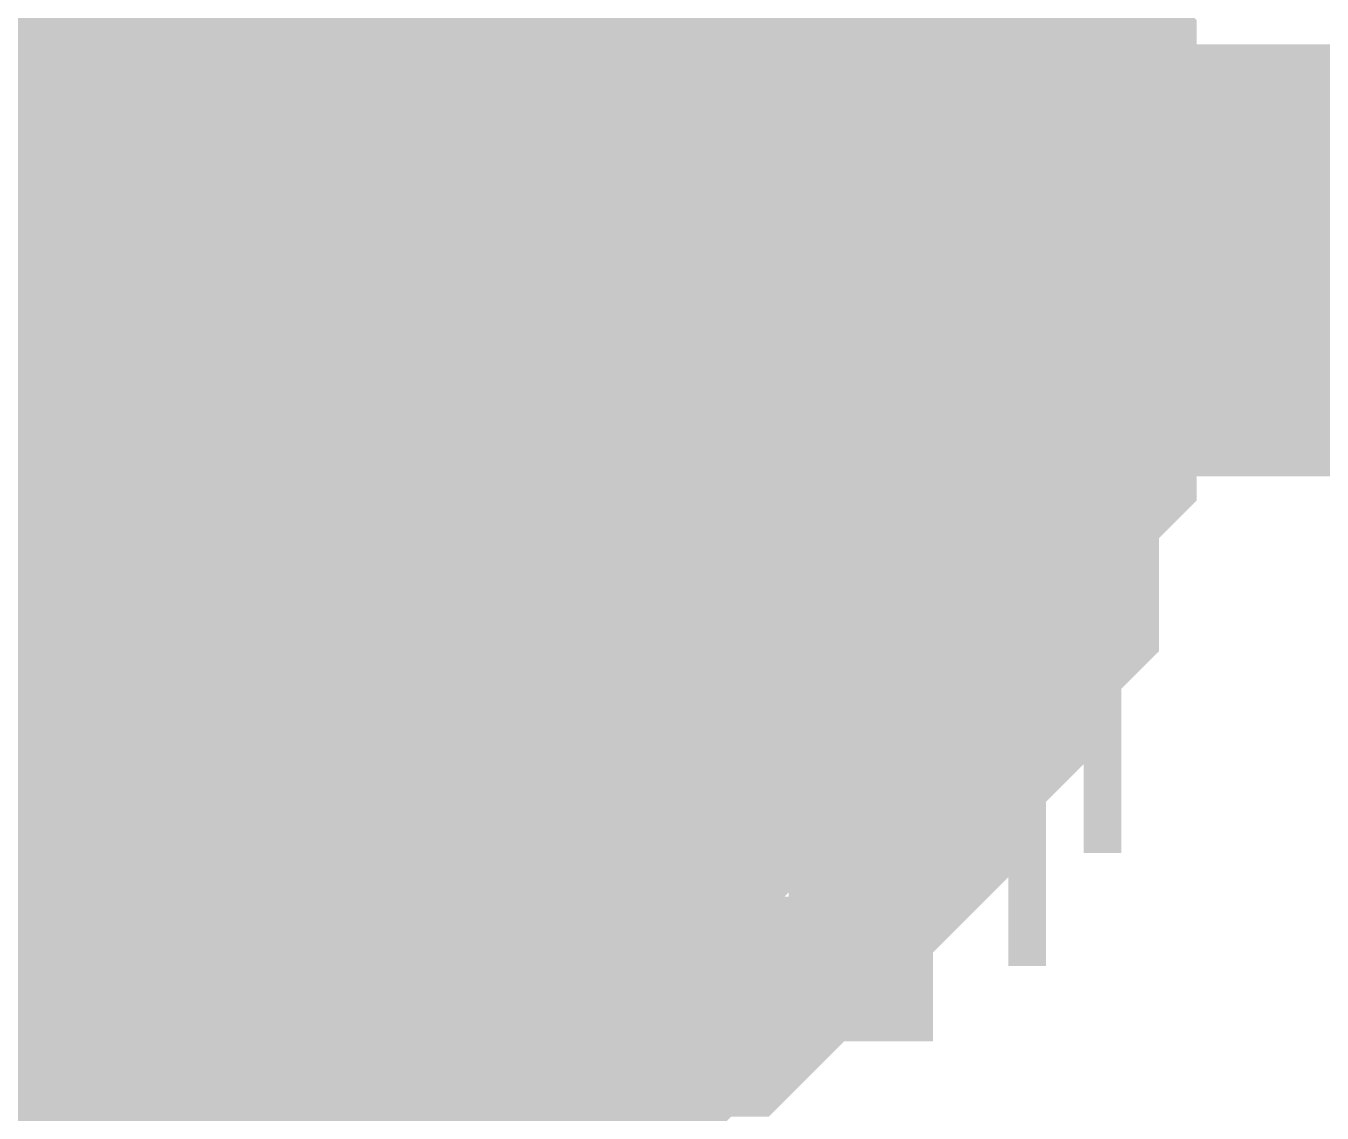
# Model space of a CAD drawing. Header units: inches. Extents: x 0 to 841, y 0 to 594.
# Drawn here: x 537.348 to 538.248, y 571.903 to 572.657 of the extents above; entities that cross this region are included whole.
import ezdxf

# ---------------------------------------------------------------- set-up
doc = ezdxf.new("R2010")
doc.units = ezdxf.units.IN
doc.layers.add('Sheet', color=255, linetype='Continuous')

msp = doc.modelspace()

# ---------------------------------------------------------------- linework, layer by layer
at = {"layer": 'Sheet'}
msp.add_lwpolyline([(537.24602, 572.50002, 0.508, 0.508, 1), (537.75402, 572.50002, 0.508, 0.508, 1)], format="xyseb", close=True, dxfattribs=at)
for points in [[(537.90657, 572.80811, 0.29972, 0.29972, 0), (537.90657, 572.78198, 0.29972, 0.29972, 0), (537.9327, 572.75585, 0.29972, 0.29972, 0), (537.9327, 572.75585, 0.29972, 0.29972, 0), (537.95883, 572.72972, 0.29972, 0.29972, 0), (537.95883, 572.70359, 0.29972, 0.29972, 0), (537.98496, 572.67746, 0.29972, 0.29972, 0), (537.98496, 572.65133, 0.29972, 0.29972, 0), (537.98496, 572.6252, 0.29972, 0.29972, 0), (537.98496, 572.6252, 0.29972, 0.29972, 0), (538.01109, 572.59907, 0.29972, 0.29972, 0), (538.01109, 572.57294, 0.29972, 0.29972, 0), (538.01109, 572.54681, 0.29972, 0.29972, 0), (538.01109, 572.52068, 0.29972, 0.29972, 0), (538.01109, 572.49455, 0.29972, 0.29972, 0)], [(537.90657, 572.80811, 0.29972, 0.29972, 0), (537.90657, 572.78198, 0.29972, 0.29972, 0), (537.9327, 572.75585, 0.29972, 0.29972, 0), (537.9327, 572.75585, 0.29972, 0.29972, 0), (537.95883, 572.72972, 0.29972, 0.29972, 0), (537.95883, 572.70359, 0.29972, 0.29972, 0), (537.98496, 572.67746, 0.29972, 0.29972, 0), (537.98496, 572.65133, 0.29972, 0.29972, 0), (537.98496, 572.6252, 0.29972, 0.29972, 0), (537.98496, 572.6252, 0.29972, 0.29972, 0), (538.01109, 572.59907, 0.29972, 0.29972, 0), (538.01109, 572.57294, 0.29972, 0.29972, 0), (538.01109, 572.54681, 0.29972, 0.29972, 0), (538.01109, 572.52068, 0.29972, 0.29972, 0), (538.01109, 572.49455, 0.29972, 0.29972, 0)], [(537.90657, 572.80811, 0.29972, 0.29972, 0), (537.90657, 572.78198, 0.29972, 0.29972, 0), (537.9327, 572.75585, 0.29972, 0.29972, 0), (537.9327, 572.75585, 0.29972, 0.29972, 0), (537.95883, 572.72972, 0.29972, 0.29972, 0), (537.95883, 572.70359, 0.29972, 0.29972, 0), (537.98496, 572.67746, 0.29972, 0.29972, 0), (537.98496, 572.65133, 0.29972, 0.29972, 0), (537.98496, 572.6252, 0.29972, 0.29972, 0), (537.98496, 572.6252, 0.29972, 0.29972, 0), (538.01109, 572.59907, 0.29972, 0.29972, 0), (538.01109, 572.57294, 0.29972, 0.29972, 0), (538.01109, 572.54681, 0.29972, 0.29972, 0), (538.01109, 572.52068, 0.29972, 0.29972, 0), (538.01109, 572.49455, 0.29972, 0.29972, 0)], [(537.90657, 572.80811, 0.29972, 0.29972, 0), (537.90657, 572.78198, 0.29972, 0.29972, 0), (537.9327, 572.75585, 0.29972, 0.29972, 0), (537.9327, 572.75585, 0.29972, 0.29972, 0), (537.95883, 572.72972, 0.29972, 0.29972, 0), (537.95883, 572.70359, 0.29972, 0.29972, 0), (537.98496, 572.67746, 0.29972, 0.29972, 0), (537.98496, 572.65133, 0.29972, 0.29972, 0), (537.98496, 572.6252, 0.29972, 0.29972, 0), (537.98496, 572.6252, 0.29972, 0.29972, 0), (538.01109, 572.59907, 0.29972, 0.29972, 0), (538.01109, 572.57294, 0.29972, 0.29972, 0), (538.01109, 572.54681, 0.29972, 0.29972, 0), (538.01109, 572.52068, 0.29972, 0.29972, 0), (538.01109, 572.49455, 0.29972, 0.29972, 0)], [(537.90657, 572.80811, 0.29972, 0.29972, 0), (537.90657, 572.78198, 0.29972, 0.29972, 0), (537.9327, 572.75585, 0.29972, 0.29972, 0), (537.9327, 572.75585, 0.29972, 0.29972, 0), (537.95883, 572.72972, 0.29972, 0.29972, 0), (537.95883, 572.70359, 0.29972, 0.29972, 0), (537.98496, 572.67746, 0.29972, 0.29972, 0), (537.98496, 572.65133, 0.29972, 0.29972, 0), (537.98496, 572.6252, 0.29972, 0.29972, 0), (537.98496, 572.6252, 0.29972, 0.29972, 0), (538.01109, 572.59907, 0.29972, 0.29972, 0), (538.01109, 572.57294, 0.29972, 0.29972, 0), (538.01109, 572.54681, 0.29972, 0.29972, 0), (538.01109, 572.52068, 0.29972, 0.29972, 0), (538.01109, 572.49455, 0.29972, 0.29972, 0)], [(537.95883, 572.72972, 0.09906, 0.09906, 0), (537.95883, 572.70359, 0.09906, 0.09906, 0), (537.98496, 572.67746, 0.09906, 0.09906, 0), (537.98496, 572.65133, 0.09906, 0.09906, 0), (537.98496, 572.6252, 0.09906, 0.09906, 0), (537.98496, 572.6252, 0.09906, 0.09906, 0), (538.01109, 572.59907, 0.09906, 0.09906, 0), (538.01109, 572.57294, 0.09906, 0.09906, 0), (538.01109, 572.54681, 0.09906, 0.09906, 0), (538.01109, 572.52068, 0.09906, 0.09906, 0), (538.01109, 572.49455, 0.09906, 0.09906, 0)], [(537.95883, 572.72972, 0.09906, 0.09906, 0), (537.95883, 572.70359, 0.09906, 0.09906, 0), (537.98496, 572.67746, 0.09906, 0.09906, 0), (537.98496, 572.65133, 0.09906, 0.09906, 0), (537.98496, 572.6252, 0.09906, 0.09906, 0), (537.98496, 572.6252, 0.09906, 0.09906, 0), (538.01109, 572.59907, 0.09906, 0.09906, 0), (538.01109, 572.57294, 0.09906, 0.09906, 0), (538.01109, 572.54681, 0.09906, 0.09906, 0), (538.01109, 572.52068, 0.09906, 0.09906, 0), (538.01109, 572.49455, 0.09906, 0.09906, 0)], [(537.95883, 572.72972, 0.09906, 0.09906, 0), (537.95883, 572.70359, 0.09906, 0.09906, 0), (537.98496, 572.67746, 0.09906, 0.09906, 0), (537.98496, 572.65133, 0.09906, 0.09906, 0), (537.98496, 572.6252, 0.09906, 0.09906, 0), (537.98496, 572.6252, 0.09906, 0.09906, 0), (538.01109, 572.59907, 0.09906, 0.09906, 0), (538.01109, 572.57294, 0.09906, 0.09906, 0), (538.01109, 572.54681, 0.09906, 0.09906, 0), (538.01109, 572.52068, 0.09906, 0.09906, 0), (538.01109, 572.49455, 0.09906, 0.09906, 0)], [(537.95883, 572.72972, 0.09906, 0.09906, 0), (537.95883, 572.70359, 0.09906, 0.09906, 0), (537.98496, 572.67746, 0.09906, 0.09906, 0), (537.98496, 572.65133, 0.09906, 0.09906, 0), (537.98496, 572.6252, 0.09906, 0.09906, 0), (537.98496, 572.6252, 0.09906, 0.09906, 0), (538.01109, 572.59907, 0.09906, 0.09906, 0), (538.01109, 572.57294, 0.09906, 0.09906, 0), (538.01109, 572.54681, 0.09906, 0.09906, 0), (538.01109, 572.52068, 0.09906, 0.09906, 0), (538.01109, 572.49455, 0.09906, 0.09906, 0)], [(537.95883, 572.72972, 0.09906, 0.09906, 0), (537.95883, 572.70359, 0.09906, 0.09906, 0), (537.98496, 572.67746, 0.09906, 0.09906, 0), (537.98496, 572.65133, 0.09906, 0.09906, 0), (537.98496, 572.6252, 0.09906, 0.09906, 0), (537.98496, 572.6252, 0.09906, 0.09906, 0), (538.01109, 572.59907, 0.09906, 0.09906, 0), (538.01109, 572.57294, 0.09906, 0.09906, 0), (538.01109, 572.54681, 0.09906, 0.09906, 0), (538.01109, 572.52068, 0.09906, 0.09906, 0), (538.01109, 572.49455, 0.09906, 0.09906, 0)], [(530.01501, 572.49455, 0.29972, 0.29972, 0), (537.5146, 572.49455, 0.29972, 0.29972, 0), (542.50562, 572.49455, 0.29972, 0.29972, 0)], [(538.01109, 572.49455, 0.29972, 0.29972, 0), (538.01109, 572.46842, 0.29972, 0.29972, 0), (538.01109, 572.44228, 0.29972, 0.29972, 0), (538.01109, 572.41615, 0.29972, 0.29972, 0), (538.01109, 572.39002, 0.29972, 0.29972, 0), (537.98496, 572.36389, 0.29972, 0.29972, 0), (537.98496, 572.33776, 0.29972, 0.29972, 0), (537.98496, 572.31163, 0.29972, 0.29972, 0), (537.98496, 572.2855, 0.29972, 0.29972, 0), (537.95883, 572.25937, 0.29972, 0.29972, 0), (537.95883, 572.23324, 0.29972, 0.29972, 0), (537.9327, 572.23324, 0.29972, 0.29972, 0), (537.9327, 572.20711, 0.29972, 0.29972, 0), (537.90657, 572.18098, 0.29972, 0.29972, 0), (537.90657, 572.15485, 0.29972, 0.29972, 0), (537.88044, 572.15485, 0.29972, 0.29972, 0), (537.88044, 572.12872, 0.29972, 0.29972, 0), (537.85431, 572.10259, 0.29972, 0.29972, 0), (537.82818, 572.10259, 0.29972, 0.29972, 0), (537.82818, 572.07646, 0.29972, 0.29972, 0), (537.80204, 572.05033, 0.29972, 0.29972, 0), (537.77591, 572.05033, 0.29972, 0.29972, 0), (537.74978, 572.0242, 0.29972, 0.29972, 0), (537.72365, 572.0242, 0.29972, 0.29972, 0), (537.72365, 572.0242, 0.29972, 0.29972, 0), (537.69752, 571.99807, 0.29972, 0.29972, 0), (537.67139, 571.99807, 0.29972, 0.29972, 0), (537.64526, 571.99807, 0.29972, 0.29972, 0), (537.61913, 571.97193, 0.29972, 0.29972, 0), (537.593, 571.97193, 0.29972, 0.29972, 0), (537.56687, 571.97193, 0.29972, 0.29972, 0), (537.54073, 571.97193, 0.29972, 0.29972, 0), (537.5146, 571.97193, 0.29972, 0.29972, 0)], [(537.5146, 568.39205, 0.29972, 0.29972, 0), (537.5146, 572.49455, 0.29972, 0.29972, 0)], [(538.01109, 572.49455, 0.29972, 0.29972, 0), (538.01109, 572.46842, 0.29972, 0.29972, 0), (538.01109, 572.44228, 0.29972, 0.29972, 0), (538.01109, 572.41615, 0.29972, 0.29972, 0), (538.01109, 572.39002, 0.29972, 0.29972, 0), (537.98496, 572.36389, 0.29972, 0.29972, 0), (537.98496, 572.33776, 0.29972, 0.29972, 0), (537.98496, 572.31163, 0.29972, 0.29972, 0), (537.98496, 572.2855, 0.29972, 0.29972, 0), (537.95883, 572.25937, 0.29972, 0.29972, 0), (537.95883, 572.23324, 0.29972, 0.29972, 0), (537.9327, 572.23324, 0.29972, 0.29972, 0), (537.9327, 572.20711, 0.29972, 0.29972, 0), (537.90657, 572.18098, 0.29972, 0.29972, 0), (537.90657, 572.15485, 0.29972, 0.29972, 0), (537.88044, 572.15485, 0.29972, 0.29972, 0), (537.88044, 572.12872, 0.29972, 0.29972, 0), (537.85431, 572.10259, 0.29972, 0.29972, 0), (537.82818, 572.10259, 0.29972, 0.29972, 0), (537.82818, 572.07646, 0.29972, 0.29972, 0), (537.80204, 572.05033, 0.29972, 0.29972, 0), (537.77591, 572.05033, 0.29972, 0.29972, 0), (537.74978, 572.0242, 0.29972, 0.29972, 0), (537.72365, 572.0242, 0.29972, 0.29972, 0), (537.72365, 572.0242, 0.29972, 0.29972, 0), (537.69752, 571.99807, 0.29972, 0.29972, 0), (537.67139, 571.99807, 0.29972, 0.29972, 0), (537.64526, 571.99807, 0.29972, 0.29972, 0), (537.61913, 571.97193, 0.29972, 0.29972, 0), (537.593, 571.97193, 0.29972, 0.29972, 0), (537.56687, 571.97193, 0.29972, 0.29972, 0), (537.54073, 571.97193, 0.29972, 0.29972, 0), (537.5146, 571.97193, 0.29972, 0.29972, 0)], [(538.01109, 572.49455, 0.29972, 0.29972, 0), (538.01109, 572.46842, 0.29972, 0.29972, 0), (538.01109, 572.44228, 0.29972, 0.29972, 0), (538.01109, 572.41615, 0.29972, 0.29972, 0), (538.01109, 572.39002, 0.29972, 0.29972, 0), (537.98496, 572.36389, 0.29972, 0.29972, 0), (537.98496, 572.33776, 0.29972, 0.29972, 0), (537.98496, 572.31163, 0.29972, 0.29972, 0), (537.98496, 572.2855, 0.29972, 0.29972, 0), (537.95883, 572.25937, 0.29972, 0.29972, 0), (537.95883, 572.23324, 0.29972, 0.29972, 0), (537.9327, 572.23324, 0.29972, 0.29972, 0), (537.9327, 572.20711, 0.29972, 0.29972, 0), (537.90657, 572.18098, 0.29972, 0.29972, 0), (537.90657, 572.15485, 0.29972, 0.29972, 0), (537.88044, 572.15485, 0.29972, 0.29972, 0), (537.88044, 572.12872, 0.29972, 0.29972, 0), (537.85431, 572.10259, 0.29972, 0.29972, 0), (537.82818, 572.10259, 0.29972, 0.29972, 0), (537.82818, 572.07646, 0.29972, 0.29972, 0), (537.80204, 572.05033, 0.29972, 0.29972, 0), (537.77591, 572.05033, 0.29972, 0.29972, 0), (537.74978, 572.0242, 0.29972, 0.29972, 0), (537.72365, 572.0242, 0.29972, 0.29972, 0), (537.72365, 572.0242, 0.29972, 0.29972, 0), (537.69752, 571.99807, 0.29972, 0.29972, 0), (537.67139, 571.99807, 0.29972, 0.29972, 0), (537.64526, 571.99807, 0.29972, 0.29972, 0), (537.61913, 571.97193, 0.29972, 0.29972, 0), (537.593, 571.97193, 0.29972, 0.29972, 0), (537.56687, 571.97193, 0.29972, 0.29972, 0), (537.54073, 571.97193, 0.29972, 0.29972, 0), (537.5146, 571.97193, 0.29972, 0.29972, 0)], [(538.01109, 572.49455, 0.29972, 0.29972, 0), (538.01109, 572.46842, 0.29972, 0.29972, 0), (538.01109, 572.44228, 0.29972, 0.29972, 0), (538.01109, 572.41615, 0.29972, 0.29972, 0), (538.01109, 572.39002, 0.29972, 0.29972, 0), (537.98496, 572.36389, 0.29972, 0.29972, 0), (537.98496, 572.33776, 0.29972, 0.29972, 0), (537.98496, 572.31163, 0.29972, 0.29972, 0), (537.98496, 572.2855, 0.29972, 0.29972, 0), (537.95883, 572.25937, 0.29972, 0.29972, 0), (537.95883, 572.23324, 0.29972, 0.29972, 0), (537.9327, 572.23324, 0.29972, 0.29972, 0), (537.9327, 572.20711, 0.29972, 0.29972, 0), (537.90657, 572.18098, 0.29972, 0.29972, 0), (537.90657, 572.15485, 0.29972, 0.29972, 0), (537.88044, 572.15485, 0.29972, 0.29972, 0), (537.88044, 572.12872, 0.29972, 0.29972, 0), (537.85431, 572.10259, 0.29972, 0.29972, 0), (537.82818, 572.10259, 0.29972, 0.29972, 0), (537.82818, 572.07646, 0.29972, 0.29972, 0), (537.80204, 572.05033, 0.29972, 0.29972, 0), (537.77591, 572.05033, 0.29972, 0.29972, 0), (537.74978, 572.0242, 0.29972, 0.29972, 0), (537.72365, 572.0242, 0.29972, 0.29972, 0), (537.72365, 572.0242, 0.29972, 0.29972, 0), (537.69752, 571.99807, 0.29972, 0.29972, 0), (537.67139, 571.99807, 0.29972, 0.29972, 0), (537.64526, 571.99807, 0.29972, 0.29972, 0), (537.61913, 571.97193, 0.29972, 0.29972, 0), (537.593, 571.97193, 0.29972, 0.29972, 0), (537.56687, 571.97193, 0.29972, 0.29972, 0), (537.54073, 571.97193, 0.29972, 0.29972, 0), (537.5146, 571.97193, 0.29972, 0.29972, 0)], [(538.01109, 572.49455, 0.29972, 0.29972, 0), (538.01109, 572.46842, 0.29972, 0.29972, 0), (538.01109, 572.44228, 0.29972, 0.29972, 0), (538.01109, 572.41615, 0.29972, 0.29972, 0), (538.01109, 572.39002, 0.29972, 0.29972, 0), (537.98496, 572.36389, 0.29972, 0.29972, 0), (537.98496, 572.33776, 0.29972, 0.29972, 0), (537.98496, 572.31163, 0.29972, 0.29972, 0), (537.98496, 572.2855, 0.29972, 0.29972, 0), (537.95883, 572.25937, 0.29972, 0.29972, 0), (537.95883, 572.23324, 0.29972, 0.29972, 0), (537.9327, 572.23324, 0.29972, 0.29972, 0), (537.9327, 572.20711, 0.29972, 0.29972, 0), (537.90657, 572.18098, 0.29972, 0.29972, 0), (537.90657, 572.15485, 0.29972, 0.29972, 0), (537.88044, 572.15485, 0.29972, 0.29972, 0), (537.88044, 572.12872, 0.29972, 0.29972, 0), (537.85431, 572.10259, 0.29972, 0.29972, 0), (537.82818, 572.10259, 0.29972, 0.29972, 0), (537.82818, 572.07646, 0.29972, 0.29972, 0), (537.80204, 572.05033, 0.29972, 0.29972, 0), (537.77591, 572.05033, 0.29972, 0.29972, 0), (537.74978, 572.0242, 0.29972, 0.29972, 0), (537.72365, 572.0242, 0.29972, 0.29972, 0), (537.72365, 572.0242, 0.29972, 0.29972, 0), (537.69752, 571.99807, 0.29972, 0.29972, 0), (537.67139, 571.99807, 0.29972, 0.29972, 0), (537.64526, 571.99807, 0.29972, 0.29972, 0), (537.61913, 571.97193, 0.29972, 0.29972, 0), (537.593, 571.97193, 0.29972, 0.29972, 0), (537.56687, 571.97193, 0.29972, 0.29972, 0), (537.54073, 571.97193, 0.29972, 0.29972, 0), (537.5146, 571.97193, 0.29972, 0.29972, 0)], [(538.01109, 572.49455, 0.29972, 0.29972, 0), (538.01109, 572.49455, 0.29972, 0.29972, 0), (538.01109, 572.49455, 0.29972, 0.29972, 0), (538.01109, 572.49455, 0.29972, 0.29972, 0), (538.01109, 572.49455, 0.29972, 0.29972, 0), (538.01109, 572.49455, 0.29972, 0.29972, 0), (538.01109, 572.49455, 0.29972, 0.29972, 0), (538.01109, 572.49455, 0.29972, 0.29972, 0), (538.01109, 572.49455, 0.29972, 0.29972, 0), (538.01109, 572.49455, 0.29972, 0.29972, 0), (538.01109, 572.49455, 0.29972, 0.29972, 0), (538.01109, 572.49455, 0.29972, 0.29972, 0), (538.01109, 572.49455, 0.29972, 0.29972, 0), (538.01109, 572.49455, 0.29972, 0.29972, 0), (538.01109, 572.49455, 0.29972, 0.29972, 0), (538.01109, 572.49455, 0.29972, 0.29972, 0), (538.01109, 572.49455, 0.29972, 0.29972, 0), (538.01109, 572.49455, 0.29972, 0.29972, 0), (538.01109, 572.49455, 0.29972, 0.29972, 0), (538.01109, 572.49455, 0.29972, 0.29972, 0), (538.01109, 572.49455, 0.29972, 0.29972, 0), (538.01109, 572.49455, 0.29972, 0.29972, 0), (538.01109, 572.49455, 0.29972, 0.29972, 0), (538.01109, 572.49455, 0.29972, 0.29972, 0), (538.01109, 572.49455, 0.29972, 0.29972, 0), (538.01109, 572.49455, 0.29972, 0.29972, 0), (538.01109, 572.49455, 0.29972, 0.29972, 0), (538.01109, 572.49455, 0.29972, 0.29972, 0), (538.01109, 572.49455, 0.29972, 0.29972, 0), (538.01109, 572.49455, 0.29972, 0.29972, 0), (538.01109, 572.49455, 0.29972, 0.29972, 0), (538.01109, 572.49455, 0.29972, 0.29972, 0), (538.01109, 572.49455, 0.29972, 0.29972, 0)], [(538.01109, 572.49455, 0.29972, 0.29972, 0), (538.01109, 572.49455, 0.29972, 0.29972, 0)], [(538.01109, 572.49455, 0.29972, 0.29972, 0), (538.01109, 572.49455, 0.29972, 0.29972, 0), (538.01109, 572.49455, 0.29972, 0.29972, 0), (538.01109, 572.49455, 0.29972, 0.29972, 0), (538.01109, 572.49455, 0.29972, 0.29972, 0), (538.01109, 572.49455, 0.29972, 0.29972, 0), (538.01109, 572.49455, 0.29972, 0.29972, 0), (538.01109, 572.49455, 0.29972, 0.29972, 0), (538.01109, 572.49455, 0.29972, 0.29972, 0), (538.01109, 572.49455, 0.29972, 0.29972, 0), (538.01109, 572.49455, 0.29972, 0.29972, 0), (538.01109, 572.49455, 0.29972, 0.29972, 0), (538.01109, 572.49455, 0.29972, 0.29972, 0), (538.01109, 572.49455, 0.29972, 0.29972, 0), (538.01109, 572.49455, 0.29972, 0.29972, 0), (538.01109, 572.49455, 0.29972, 0.29972, 0), (538.01109, 572.49455, 0.29972, 0.29972, 0), (538.01109, 572.49455, 0.29972, 0.29972, 0), (538.01109, 572.49455, 0.29972, 0.29972, 0), (538.01109, 572.49455, 0.29972, 0.29972, 0), (538.01109, 572.49455, 0.29972, 0.29972, 0), (538.01109, 572.49455, 0.29972, 0.29972, 0), (538.01109, 572.49455, 0.29972, 0.29972, 0), (538.01109, 572.49455, 0.29972, 0.29972, 0), (538.01109, 572.49455, 0.29972, 0.29972, 0), (538.01109, 572.49455, 0.29972, 0.29972, 0), (538.01109, 572.49455, 0.29972, 0.29972, 0), (538.01109, 572.49455, 0.29972, 0.29972, 0), (538.01109, 572.49455, 0.29972, 0.29972, 0), (538.01109, 572.49455, 0.29972, 0.29972, 0), (538.01109, 572.49455, 0.29972, 0.29972, 0), (538.01109, 572.49455, 0.29972, 0.29972, 0), (538.01109, 572.49455, 0.29972, 0.29972, 0)], [(538.01109, 572.49455, 0.29972, 0.29972, 0), (538.01109, 572.49455, 0.29972, 0.29972, 0)], [(538.01109, 572.49455, 0.29972, 0.29972, 0), (538.01109, 572.49455, 0.29972, 0.29972, 0), (538.01109, 572.49455, 0.29972, 0.29972, 0), (538.01109, 572.49455, 0.29972, 0.29972, 0), (538.01109, 572.49455, 0.29972, 0.29972, 0), (538.01109, 572.49455, 0.29972, 0.29972, 0), (538.01109, 572.49455, 0.29972, 0.29972, 0), (538.01109, 572.49455, 0.29972, 0.29972, 0), (538.01109, 572.49455, 0.29972, 0.29972, 0), (538.01109, 572.49455, 0.29972, 0.29972, 0), (538.01109, 572.49455, 0.29972, 0.29972, 0), (538.01109, 572.49455, 0.29972, 0.29972, 0), (538.01109, 572.49455, 0.29972, 0.29972, 0), (538.01109, 572.49455, 0.29972, 0.29972, 0), (538.01109, 572.49455, 0.29972, 0.29972, 0), (538.01109, 572.49455, 0.29972, 0.29972, 0), (538.01109, 572.49455, 0.29972, 0.29972, 0), (538.01109, 572.49455, 0.29972, 0.29972, 0), (538.01109, 572.49455, 0.29972, 0.29972, 0), (538.01109, 572.49455, 0.29972, 0.29972, 0), (538.01109, 572.49455, 0.29972, 0.29972, 0), (538.01109, 572.49455, 0.29972, 0.29972, 0), (538.01109, 572.49455, 0.29972, 0.29972, 0), (538.01109, 572.49455, 0.29972, 0.29972, 0), (538.01109, 572.49455, 0.29972, 0.29972, 0), (538.01109, 572.49455, 0.29972, 0.29972, 0), (538.01109, 572.49455, 0.29972, 0.29972, 0), (538.01109, 572.49455, 0.29972, 0.29972, 0), (538.01109, 572.49455, 0.29972, 0.29972, 0), (538.01109, 572.49455, 0.29972, 0.29972, 0), (538.01109, 572.49455, 0.29972, 0.29972, 0), (538.01109, 572.49455, 0.29972, 0.29972, 0), (538.01109, 572.49455, 0.29972, 0.29972, 0)], [(538.01109, 572.49455, 0.29972, 0.29972, 0), (538.01109, 572.49455, 0.29972, 0.29972, 0)], [(538.01109, 572.49455, 0.29972, 0.29972, 0), (538.01109, 572.49455, 0.29972, 0.29972, 0), (538.01109, 572.49455, 0.29972, 0.29972, 0), (538.01109, 572.49455, 0.29972, 0.29972, 0), (538.01109, 572.49455, 0.29972, 0.29972, 0), (538.01109, 572.49455, 0.29972, 0.29972, 0), (538.01109, 572.49455, 0.29972, 0.29972, 0), (538.01109, 572.49455, 0.29972, 0.29972, 0), (538.01109, 572.49455, 0.29972, 0.29972, 0), (538.01109, 572.49455, 0.29972, 0.29972, 0), (538.01109, 572.49455, 0.29972, 0.29972, 0), (538.01109, 572.49455, 0.29972, 0.29972, 0), (538.01109, 572.49455, 0.29972, 0.29972, 0), (538.01109, 572.49455, 0.29972, 0.29972, 0), (538.01109, 572.49455, 0.29972, 0.29972, 0), (538.01109, 572.49455, 0.29972, 0.29972, 0), (538.01109, 572.49455, 0.29972, 0.29972, 0), (538.01109, 572.49455, 0.29972, 0.29972, 0), (538.01109, 572.49455, 0.29972, 0.29972, 0), (538.01109, 572.49455, 0.29972, 0.29972, 0), (538.01109, 572.49455, 0.29972, 0.29972, 0), (538.01109, 572.49455, 0.29972, 0.29972, 0), (538.01109, 572.49455, 0.29972, 0.29972, 0), (538.01109, 572.49455, 0.29972, 0.29972, 0), (538.01109, 572.49455, 0.29972, 0.29972, 0), (538.01109, 572.49455, 0.29972, 0.29972, 0), (538.01109, 572.49455, 0.29972, 0.29972, 0), (538.01109, 572.49455, 0.29972, 0.29972, 0), (538.01109, 572.49455, 0.29972, 0.29972, 0), (538.01109, 572.49455, 0.29972, 0.29972, 0), (538.01109, 572.49455, 0.29972, 0.29972, 0), (538.01109, 572.49455, 0.29972, 0.29972, 0), (538.01109, 572.49455, 0.29972, 0.29972, 0)], [(538.01109, 572.49455, 0.29972, 0.29972, 0), (538.01109, 572.49455, 0.29972, 0.29972, 0)], [(538.01109, 572.49455, 0.29972, 0.29972, 0), (538.01109, 572.49455, 0.29972, 0.29972, 0), (538.01109, 572.49455, 0.29972, 0.29972, 0), (538.01109, 572.49455, 0.29972, 0.29972, 0), (538.01109, 572.49455, 0.29972, 0.29972, 0), (538.01109, 572.49455, 0.29972, 0.29972, 0), (538.01109, 572.49455, 0.29972, 0.29972, 0), (538.01109, 572.49455, 0.29972, 0.29972, 0), (538.01109, 572.49455, 0.29972, 0.29972, 0), (538.01109, 572.49455, 0.29972, 0.29972, 0), (538.01109, 572.49455, 0.29972, 0.29972, 0), (538.01109, 572.49455, 0.29972, 0.29972, 0), (538.01109, 572.49455, 0.29972, 0.29972, 0), (538.01109, 572.49455, 0.29972, 0.29972, 0), (538.01109, 572.49455, 0.29972, 0.29972, 0), (538.01109, 572.49455, 0.29972, 0.29972, 0), (538.01109, 572.49455, 0.29972, 0.29972, 0), (538.01109, 572.49455, 0.29972, 0.29972, 0), (538.01109, 572.49455, 0.29972, 0.29972, 0), (538.01109, 572.49455, 0.29972, 0.29972, 0), (538.01109, 572.49455, 0.29972, 0.29972, 0), (538.01109, 572.49455, 0.29972, 0.29972, 0), (538.01109, 572.49455, 0.29972, 0.29972, 0), (538.01109, 572.49455, 0.29972, 0.29972, 0), (538.01109, 572.49455, 0.29972, 0.29972, 0), (538.01109, 572.49455, 0.29972, 0.29972, 0), (538.01109, 572.49455, 0.29972, 0.29972, 0), (538.01109, 572.49455, 0.29972, 0.29972, 0), (538.01109, 572.49455, 0.29972, 0.29972, 0), (538.01109, 572.49455, 0.29972, 0.29972, 0), (538.01109, 572.49455, 0.29972, 0.29972, 0), (538.01109, 572.49455, 0.29972, 0.29972, 0), (538.01109, 572.49455, 0.29972, 0.29972, 0)], [(538.01109, 572.49455, 0.29972, 0.29972, 0), (538.01109, 572.49455, 0.29972, 0.29972, 0)], [(538.01109, 572.49455, 0.09906, 0.09906, 0), (538.01109, 572.46842, 0.09906, 0.09906, 0), (538.01109, 572.44228, 0.09906, 0.09906, 0), (538.01109, 572.41615, 0.09906, 0.09906, 0), (538.01109, 572.39002, 0.09906, 0.09906, 0), (537.98496, 572.36389, 0.09906, 0.09906, 0), (537.98496, 572.33776, 0.09906, 0.09906, 0), (537.98496, 572.31163, 0.09906, 0.09906, 0), (537.98496, 572.2855, 0.09906, 0.09906, 0), (537.95883, 572.25937, 0.09906, 0.09906, 0), (537.95883, 572.23324, 0.09906, 0.09906, 0), (537.9327, 572.23324, 0.09906, 0.09906, 0), (537.9327, 572.20711, 0.09906, 0.09906, 0), (537.90657, 572.18098, 0.09906, 0.09906, 0), (537.90657, 572.15485, 0.09906, 0.09906, 0), (537.88044, 572.15485, 0.09906, 0.09906, 0), (537.88044, 572.12872, 0.09906, 0.09906, 0), (537.85431, 572.10259, 0.09906, 0.09906, 0), (537.82818, 572.10259, 0.09906, 0.09906, 0), (537.82818, 572.07646, 0.09906, 0.09906, 0), (537.80204, 572.05033, 0.09906, 0.09906, 0), (537.77591, 572.05033, 0.09906, 0.09906, 0), (537.74978, 572.0242, 0.09906, 0.09906, 0), (537.72365, 572.0242, 0.09906, 0.09906, 0), (537.72365, 572.0242, 0.09906, 0.09906, 0), (537.69752, 571.99807, 0.09906, 0.09906, 0), (537.67139, 571.99807, 0.09906, 0.09906, 0), (537.64526, 571.99807, 0.09906, 0.09906, 0), (537.61913, 571.97193, 0.09906, 0.09906, 0), (537.593, 571.97193, 0.09906, 0.09906, 0), (537.56687, 571.97193, 0.09906, 0.09906, 0), (537.54073, 571.97193, 0.09906, 0.09906, 0), (537.5146, 571.97193, 0.09906, 0.09906, 0)], [(538.01109, 572.49455, 0.09906, 0.09906, 0), (538.01109, 572.46842, 0.09906, 0.09906, 0), (538.01109, 572.44228, 0.09906, 0.09906, 0), (538.01109, 572.41615, 0.09906, 0.09906, 0), (538.01109, 572.39002, 0.09906, 0.09906, 0), (537.98496, 572.36389, 0.09906, 0.09906, 0), (537.98496, 572.33776, 0.09906, 0.09906, 0), (537.98496, 572.31163, 0.09906, 0.09906, 0), (537.98496, 572.2855, 0.09906, 0.09906, 0), (537.95883, 572.25937, 0.09906, 0.09906, 0), (537.95883, 572.23324, 0.09906, 0.09906, 0), (537.9327, 572.23324, 0.09906, 0.09906, 0), (537.9327, 572.20711, 0.09906, 0.09906, 0), (537.90657, 572.18098, 0.09906, 0.09906, 0), (537.90657, 572.15485, 0.09906, 0.09906, 0), (537.88044, 572.15485, 0.09906, 0.09906, 0), (537.88044, 572.12872, 0.09906, 0.09906, 0), (537.85431, 572.10259, 0.09906, 0.09906, 0), (537.82818, 572.10259, 0.09906, 0.09906, 0), (537.82818, 572.07646, 0.09906, 0.09906, 0), (537.80204, 572.05033, 0.09906, 0.09906, 0), (537.77591, 572.05033, 0.09906, 0.09906, 0), (537.74978, 572.0242, 0.09906, 0.09906, 0), (537.72365, 572.0242, 0.09906, 0.09906, 0), (537.72365, 572.0242, 0.09906, 0.09906, 0), (537.69752, 571.99807, 0.09906, 0.09906, 0), (537.67139, 571.99807, 0.09906, 0.09906, 0), (537.64526, 571.99807, 0.09906, 0.09906, 0), (537.61913, 571.97193, 0.09906, 0.09906, 0), (537.593, 571.97193, 0.09906, 0.09906, 0), (537.56687, 571.97193, 0.09906, 0.09906, 0), (537.54073, 571.97193, 0.09906, 0.09906, 0), (537.5146, 571.97193, 0.09906, 0.09906, 0)], [(538.01109, 572.49455, 0.09906, 0.09906, 0), (538.01109, 572.46842, 0.09906, 0.09906, 0), (538.01109, 572.44228, 0.09906, 0.09906, 0), (538.01109, 572.41615, 0.09906, 0.09906, 0), (538.01109, 572.39002, 0.09906, 0.09906, 0), (537.98496, 572.36389, 0.09906, 0.09906, 0), (537.98496, 572.33776, 0.09906, 0.09906, 0), (537.98496, 572.31163, 0.09906, 0.09906, 0), (537.98496, 572.2855, 0.09906, 0.09906, 0), (537.95883, 572.25937, 0.09906, 0.09906, 0), (537.95883, 572.23324, 0.09906, 0.09906, 0), (537.9327, 572.23324, 0.09906, 0.09906, 0), (537.9327, 572.20711, 0.09906, 0.09906, 0), (537.90657, 572.18098, 0.09906, 0.09906, 0), (537.90657, 572.15485, 0.09906, 0.09906, 0), (537.88044, 572.15485, 0.09906, 0.09906, 0), (537.88044, 572.12872, 0.09906, 0.09906, 0), (537.85431, 572.10259, 0.09906, 0.09906, 0), (537.82818, 572.10259, 0.09906, 0.09906, 0), (537.82818, 572.07646, 0.09906, 0.09906, 0), (537.80204, 572.05033, 0.09906, 0.09906, 0), (537.77591, 572.05033, 0.09906, 0.09906, 0), (537.74978, 572.0242, 0.09906, 0.09906, 0), (537.72365, 572.0242, 0.09906, 0.09906, 0), (537.72365, 572.0242, 0.09906, 0.09906, 0), (537.69752, 571.99807, 0.09906, 0.09906, 0), (537.67139, 571.99807, 0.09906, 0.09906, 0), (537.64526, 571.99807, 0.09906, 0.09906, 0), (537.61913, 571.97193, 0.09906, 0.09906, 0), (537.593, 571.97193, 0.09906, 0.09906, 0), (537.56687, 571.97193, 0.09906, 0.09906, 0), (537.54073, 571.97193, 0.09906, 0.09906, 0), (537.5146, 571.97193, 0.09906, 0.09906, 0)], [(538.01109, 572.49455, 0.09906, 0.09906, 0), (538.01109, 572.46842, 0.09906, 0.09906, 0), (538.01109, 572.44228, 0.09906, 0.09906, 0), (538.01109, 572.41615, 0.09906, 0.09906, 0), (538.01109, 572.39002, 0.09906, 0.09906, 0), (537.98496, 572.36389, 0.09906, 0.09906, 0), (537.98496, 572.33776, 0.09906, 0.09906, 0), (537.98496, 572.31163, 0.09906, 0.09906, 0), (537.98496, 572.2855, 0.09906, 0.09906, 0), (537.95883, 572.25937, 0.09906, 0.09906, 0), (537.95883, 572.23324, 0.09906, 0.09906, 0), (537.9327, 572.23324, 0.09906, 0.09906, 0), (537.9327, 572.20711, 0.09906, 0.09906, 0), (537.90657, 572.18098, 0.09906, 0.09906, 0), (537.90657, 572.15485, 0.09906, 0.09906, 0), (537.88044, 572.15485, 0.09906, 0.09906, 0), (537.88044, 572.12872, 0.09906, 0.09906, 0), (537.85431, 572.10259, 0.09906, 0.09906, 0), (537.82818, 572.10259, 0.09906, 0.09906, 0), (537.82818, 572.07646, 0.09906, 0.09906, 0), (537.80204, 572.05033, 0.09906, 0.09906, 0), (537.77591, 572.05033, 0.09906, 0.09906, 0), (537.74978, 572.0242, 0.09906, 0.09906, 0), (537.72365, 572.0242, 0.09906, 0.09906, 0), (537.72365, 572.0242, 0.09906, 0.09906, 0), (537.69752, 571.99807, 0.09906, 0.09906, 0), (537.67139, 571.99807, 0.09906, 0.09906, 0), (537.64526, 571.99807, 0.09906, 0.09906, 0), (537.61913, 571.97193, 0.09906, 0.09906, 0), (537.593, 571.97193, 0.09906, 0.09906, 0), (537.56687, 571.97193, 0.09906, 0.09906, 0), (537.54073, 571.97193, 0.09906, 0.09906, 0), (537.5146, 571.97193, 0.09906, 0.09906, 0)], [(538.01109, 572.49455, 0.09906, 0.09906, 0), (538.01109, 572.46842, 0.09906, 0.09906, 0), (538.01109, 572.44228, 0.09906, 0.09906, 0), (538.01109, 572.41615, 0.09906, 0.09906, 0), (538.01109, 572.39002, 0.09906, 0.09906, 0), (537.98496, 572.36389, 0.09906, 0.09906, 0), (537.98496, 572.33776, 0.09906, 0.09906, 0), (537.98496, 572.31163, 0.09906, 0.09906, 0), (537.98496, 572.2855, 0.09906, 0.09906, 0), (537.95883, 572.25937, 0.09906, 0.09906, 0), (537.95883, 572.23324, 0.09906, 0.09906, 0), (537.9327, 572.23324, 0.09906, 0.09906, 0), (537.9327, 572.20711, 0.09906, 0.09906, 0), (537.90657, 572.18098, 0.09906, 0.09906, 0), (537.90657, 572.15485, 0.09906, 0.09906, 0), (537.88044, 572.15485, 0.09906, 0.09906, 0), (537.88044, 572.12872, 0.09906, 0.09906, 0), (537.85431, 572.10259, 0.09906, 0.09906, 0), (537.82818, 572.10259, 0.09906, 0.09906, 0), (537.82818, 572.07646, 0.09906, 0.09906, 0), (537.80204, 572.05033, 0.09906, 0.09906, 0), (537.77591, 572.05033, 0.09906, 0.09906, 0), (537.74978, 572.0242, 0.09906, 0.09906, 0), (537.72365, 572.0242, 0.09906, 0.09906, 0), (537.72365, 572.0242, 0.09906, 0.09906, 0), (537.69752, 571.99807, 0.09906, 0.09906, 0), (537.67139, 571.99807, 0.09906, 0.09906, 0), (537.64526, 571.99807, 0.09906, 0.09906, 0), (537.61913, 571.97193, 0.09906, 0.09906, 0), (537.593, 571.97193, 0.09906, 0.09906, 0), (537.56687, 571.97193, 0.09906, 0.09906, 0), (537.54073, 571.97193, 0.09906, 0.09906, 0), (537.5146, 571.97193, 0.09906, 0.09906, 0)], [(538.01109, 572.49455, 0.09906, 0.09906, 0), (538.01109, 572.49455, 0.09906, 0.09906, 0), (538.01109, 572.49455, 0.09906, 0.09906, 0), (538.01109, 572.49455, 0.09906, 0.09906, 0), (538.01109, 572.49455, 0.09906, 0.09906, 0), (538.01109, 572.49455, 0.09906, 0.09906, 0), (538.01109, 572.49455, 0.09906, 0.09906, 0), (538.01109, 572.49455, 0.09906, 0.09906, 0), (538.01109, 572.49455, 0.09906, 0.09906, 0), (538.01109, 572.49455, 0.09906, 0.09906, 0), (538.01109, 572.49455, 0.09906, 0.09906, 0), (538.01109, 572.49455, 0.09906, 0.09906, 0), (538.01109, 572.49455, 0.09906, 0.09906, 0), (538.01109, 572.49455, 0.09906, 0.09906, 0), (538.01109, 572.49455, 0.09906, 0.09906, 0), (538.01109, 572.49455, 0.09906, 0.09906, 0), (538.01109, 572.49455, 0.09906, 0.09906, 0), (538.01109, 572.49455, 0.09906, 0.09906, 0), (538.01109, 572.49455, 0.09906, 0.09906, 0), (538.01109, 572.49455, 0.09906, 0.09906, 0), (538.01109, 572.49455, 0.09906, 0.09906, 0), (538.01109, 572.49455, 0.09906, 0.09906, 0), (538.01109, 572.49455, 0.09906, 0.09906, 0), (538.01109, 572.49455, 0.09906, 0.09906, 0), (538.01109, 572.49455, 0.09906, 0.09906, 0), (538.01109, 572.49455, 0.09906, 0.09906, 0), (538.01109, 572.49455, 0.09906, 0.09906, 0), (538.01109, 572.49455, 0.09906, 0.09906, 0), (538.01109, 572.49455, 0.09906, 0.09906, 0), (538.01109, 572.49455, 0.09906, 0.09906, 0), (538.01109, 572.49455, 0.09906, 0.09906, 0), (538.01109, 572.49455, 0.09906, 0.09906, 0), (538.01109, 572.49455, 0.09906, 0.09906, 0)], [(538.01109, 572.49455, 0.09906, 0.09906, 0), (538.01109, 572.49455, 0.09906, 0.09906, 0)], [(538.01109, 572.49455, 0.09906, 0.09906, 0), (538.01109, 572.49455, 0.09906, 0.09906, 0), (538.01109, 572.49455, 0.09906, 0.09906, 0), (538.01109, 572.49455, 0.09906, 0.09906, 0), (538.01109, 572.49455, 0.09906, 0.09906, 0), (538.01109, 572.49455, 0.09906, 0.09906, 0), (538.01109, 572.49455, 0.09906, 0.09906, 0), (538.01109, 572.49455, 0.09906, 0.09906, 0), (538.01109, 572.49455, 0.09906, 0.09906, 0), (538.01109, 572.49455, 0.09906, 0.09906, 0), (538.01109, 572.49455, 0.09906, 0.09906, 0), (538.01109, 572.49455, 0.09906, 0.09906, 0), (538.01109, 572.49455, 0.09906, 0.09906, 0), (538.01109, 572.49455, 0.09906, 0.09906, 0), (538.01109, 572.49455, 0.09906, 0.09906, 0), (538.01109, 572.49455, 0.09906, 0.09906, 0), (538.01109, 572.49455, 0.09906, 0.09906, 0), (538.01109, 572.49455, 0.09906, 0.09906, 0), (538.01109, 572.49455, 0.09906, 0.09906, 0), (538.01109, 572.49455, 0.09906, 0.09906, 0), (538.01109, 572.49455, 0.09906, 0.09906, 0), (538.01109, 572.49455, 0.09906, 0.09906, 0), (538.01109, 572.49455, 0.09906, 0.09906, 0), (538.01109, 572.49455, 0.09906, 0.09906, 0), (538.01109, 572.49455, 0.09906, 0.09906, 0), (538.01109, 572.49455, 0.09906, 0.09906, 0), (538.01109, 572.49455, 0.09906, 0.09906, 0), (538.01109, 572.49455, 0.09906, 0.09906, 0), (538.01109, 572.49455, 0.09906, 0.09906, 0), (538.01109, 572.49455, 0.09906, 0.09906, 0), (538.01109, 572.49455, 0.09906, 0.09906, 0), (538.01109, 572.49455, 0.09906, 0.09906, 0), (538.01109, 572.49455, 0.09906, 0.09906, 0)], [(538.01109, 572.49455, 0.09906, 0.09906, 0), (538.01109, 572.49455, 0.09906, 0.09906, 0)], [(538.01109, 572.49455, 0.09906, 0.09906, 0), (538.01109, 572.49455, 0.09906, 0.09906, 0), (538.01109, 572.49455, 0.09906, 0.09906, 0), (538.01109, 572.49455, 0.09906, 0.09906, 0), (538.01109, 572.49455, 0.09906, 0.09906, 0), (538.01109, 572.49455, 0.09906, 0.09906, 0), (538.01109, 572.49455, 0.09906, 0.09906, 0), (538.01109, 572.49455, 0.09906, 0.09906, 0), (538.01109, 572.49455, 0.09906, 0.09906, 0), (538.01109, 572.49455, 0.09906, 0.09906, 0), (538.01109, 572.49455, 0.09906, 0.09906, 0), (538.01109, 572.49455, 0.09906, 0.09906, 0), (538.01109, 572.49455, 0.09906, 0.09906, 0), (538.01109, 572.49455, 0.09906, 0.09906, 0), (538.01109, 572.49455, 0.09906, 0.09906, 0), (538.01109, 572.49455, 0.09906, 0.09906, 0), (538.01109, 572.49455, 0.09906, 0.09906, 0), (538.01109, 572.49455, 0.09906, 0.09906, 0), (538.01109, 572.49455, 0.09906, 0.09906, 0), (538.01109, 572.49455, 0.09906, 0.09906, 0), (538.01109, 572.49455, 0.09906, 0.09906, 0), (538.01109, 572.49455, 0.09906, 0.09906, 0), (538.01109, 572.49455, 0.09906, 0.09906, 0), (538.01109, 572.49455, 0.09906, 0.09906, 0), (538.01109, 572.49455, 0.09906, 0.09906, 0), (538.01109, 572.49455, 0.09906, 0.09906, 0), (538.01109, 572.49455, 0.09906, 0.09906, 0), (538.01109, 572.49455, 0.09906, 0.09906, 0), (538.01109, 572.49455, 0.09906, 0.09906, 0), (538.01109, 572.49455, 0.09906, 0.09906, 0), (538.01109, 572.49455, 0.09906, 0.09906, 0), (538.01109, 572.49455, 0.09906, 0.09906, 0), (538.01109, 572.49455, 0.09906, 0.09906, 0)], [(538.01109, 572.49455, 0.09906, 0.09906, 0), (538.01109, 572.49455, 0.09906, 0.09906, 0)], [(538.01109, 572.49455, 0.09906, 0.09906, 0), (538.01109, 572.49455, 0.09906, 0.09906, 0), (538.01109, 572.49455, 0.09906, 0.09906, 0), (538.01109, 572.49455, 0.09906, 0.09906, 0), (538.01109, 572.49455, 0.09906, 0.09906, 0), (538.01109, 572.49455, 0.09906, 0.09906, 0), (538.01109, 572.49455, 0.09906, 0.09906, 0), (538.01109, 572.49455, 0.09906, 0.09906, 0), (538.01109, 572.49455, 0.09906, 0.09906, 0), (538.01109, 572.49455, 0.09906, 0.09906, 0), (538.01109, 572.49455, 0.09906, 0.09906, 0), (538.01109, 572.49455, 0.09906, 0.09906, 0), (538.01109, 572.49455, 0.09906, 0.09906, 0), (538.01109, 572.49455, 0.09906, 0.09906, 0), (538.01109, 572.49455, 0.09906, 0.09906, 0), (538.01109, 572.49455, 0.09906, 0.09906, 0), (538.01109, 572.49455, 0.09906, 0.09906, 0), (538.01109, 572.49455, 0.09906, 0.09906, 0), (538.01109, 572.49455, 0.09906, 0.09906, 0), (538.01109, 572.49455, 0.09906, 0.09906, 0), (538.01109, 572.49455, 0.09906, 0.09906, 0), (538.01109, 572.49455, 0.09906, 0.09906, 0), (538.01109, 572.49455, 0.09906, 0.09906, 0), (538.01109, 572.49455, 0.09906, 0.09906, 0), (538.01109, 572.49455, 0.09906, 0.09906, 0), (538.01109, 572.49455, 0.09906, 0.09906, 0), (538.01109, 572.49455, 0.09906, 0.09906, 0), (538.01109, 572.49455, 0.09906, 0.09906, 0), (538.01109, 572.49455, 0.09906, 0.09906, 0), (538.01109, 572.49455, 0.09906, 0.09906, 0), (538.01109, 572.49455, 0.09906, 0.09906, 0), (538.01109, 572.49455, 0.09906, 0.09906, 0), (538.01109, 572.49455, 0.09906, 0.09906, 0)], [(538.01109, 572.49455, 0.09906, 0.09906, 0), (538.01109, 572.49455, 0.09906, 0.09906, 0)], [(538.01109, 572.49455, 0.09906, 0.09906, 0), (538.01109, 572.49455, 0.09906, 0.09906, 0), (538.01109, 572.49455, 0.09906, 0.09906, 0), (538.01109, 572.49455, 0.09906, 0.09906, 0), (538.01109, 572.49455, 0.09906, 0.09906, 0), (538.01109, 572.49455, 0.09906, 0.09906, 0), (538.01109, 572.49455, 0.09906, 0.09906, 0), (538.01109, 572.49455, 0.09906, 0.09906, 0), (538.01109, 572.49455, 0.09906, 0.09906, 0), (538.01109, 572.49455, 0.09906, 0.09906, 0), (538.01109, 572.49455, 0.09906, 0.09906, 0), (538.01109, 572.49455, 0.09906, 0.09906, 0), (538.01109, 572.49455, 0.09906, 0.09906, 0), (538.01109, 572.49455, 0.09906, 0.09906, 0), (538.01109, 572.49455, 0.09906, 0.09906, 0), (538.01109, 572.49455, 0.09906, 0.09906, 0), (538.01109, 572.49455, 0.09906, 0.09906, 0), (538.01109, 572.49455, 0.09906, 0.09906, 0), (538.01109, 572.49455, 0.09906, 0.09906, 0), (538.01109, 572.49455, 0.09906, 0.09906, 0), (538.01109, 572.49455, 0.09906, 0.09906, 0), (538.01109, 572.49455, 0.09906, 0.09906, 0), (538.01109, 572.49455, 0.09906, 0.09906, 0), (538.01109, 572.49455, 0.09906, 0.09906, 0), (538.01109, 572.49455, 0.09906, 0.09906, 0), (538.01109, 572.49455, 0.09906, 0.09906, 0), (538.01109, 572.49455, 0.09906, 0.09906, 0), (538.01109, 572.49455, 0.09906, 0.09906, 0), (538.01109, 572.49455, 0.09906, 0.09906, 0), (538.01109, 572.49455, 0.09906, 0.09906, 0), (538.01109, 572.49455, 0.09906, 0.09906, 0), (538.01109, 572.49455, 0.09906, 0.09906, 0), (538.01109, 572.49455, 0.09906, 0.09906, 0)], [(538.01109, 572.49455, 0.09906, 0.09906, 0), (538.01109, 572.49455, 0.09906, 0.09906, 0)], [(537.5146, 571.97193, 0.29972, 0.29972, 0), (537.48847, 571.97193, 0.29972, 0.29972, 0), (537.46234, 571.97193, 0.29972, 0.29972, 0), (537.43621, 571.97193, 0.29972, 0.29972, 0), (537.41008, 571.97193, 0.29972, 0.29972, 0), (537.38395, 571.99807, 0.29972, 0.29972, 0), (537.35782, 571.99807, 0.29972, 0.29972, 0), (537.33169, 571.99807, 0.29972, 0.29972, 0), (537.30556, 572.0242, 0.29972, 0.29972, 0), (537.27942, 572.0242, 0.29972, 0.29972, 0), (537.25329, 572.0242, 0.29972, 0.29972, 0), (537.25329, 572.05033, 0.29972, 0.29972, 0), (537.22716, 572.05033, 0.29972, 0.29972, 0), (537.20103, 572.07646, 0.29972, 0.29972, 0), (537.1749, 572.10259, 0.29972, 0.29972, 0)], [(537.5146, 571.97193, 0.29972, 0.29972, 0), (537.48847, 571.97193, 0.29972, 0.29972, 0), (537.46234, 571.97193, 0.29972, 0.29972, 0), (537.43621, 571.97193, 0.29972, 0.29972, 0), (537.41008, 571.97193, 0.29972, 0.29972, 0), (537.38395, 571.99807, 0.29972, 0.29972, 0), (537.35782, 571.99807, 0.29972, 0.29972, 0), (537.33169, 571.99807, 0.29972, 0.29972, 0), (537.30556, 572.0242, 0.29972, 0.29972, 0), (537.27942, 572.0242, 0.29972, 0.29972, 0), (537.25329, 572.0242, 0.29972, 0.29972, 0), (537.25329, 572.05033, 0.29972, 0.29972, 0), (537.22716, 572.05033, 0.29972, 0.29972, 0), (537.20103, 572.07646, 0.29972, 0.29972, 0), (537.1749, 572.10259, 0.29972, 0.29972, 0)], [(537.5146, 571.97193, 0.29972, 0.29972, 0), (537.48847, 571.97193, 0.29972, 0.29972, 0), (537.46234, 571.97193, 0.29972, 0.29972, 0), (537.43621, 571.97193, 0.29972, 0.29972, 0), (537.41008, 571.97193, 0.29972, 0.29972, 0), (537.38395, 571.99807, 0.29972, 0.29972, 0), (537.35782, 571.99807, 0.29972, 0.29972, 0), (537.33169, 571.99807, 0.29972, 0.29972, 0), (537.30556, 572.0242, 0.29972, 0.29972, 0), (537.27942, 572.0242, 0.29972, 0.29972, 0), (537.25329, 572.0242, 0.29972, 0.29972, 0), (537.25329, 572.05033, 0.29972, 0.29972, 0), (537.22716, 572.05033, 0.29972, 0.29972, 0), (537.20103, 572.07646, 0.29972, 0.29972, 0), (537.1749, 572.10259, 0.29972, 0.29972, 0)], [(537.5146, 571.97193, 0.29972, 0.29972, 0), (537.48847, 571.97193, 0.29972, 0.29972, 0), (537.46234, 571.97193, 0.29972, 0.29972, 0), (537.43621, 571.97193, 0.29972, 0.29972, 0), (537.41008, 571.97193, 0.29972, 0.29972, 0), (537.38395, 571.99807, 0.29972, 0.29972, 0), (537.35782, 571.99807, 0.29972, 0.29972, 0), (537.33169, 571.99807, 0.29972, 0.29972, 0), (537.30556, 572.0242, 0.29972, 0.29972, 0), (537.27942, 572.0242, 0.29972, 0.29972, 0), (537.25329, 572.0242, 0.29972, 0.29972, 0), (537.25329, 572.05033, 0.29972, 0.29972, 0), (537.22716, 572.05033, 0.29972, 0.29972, 0), (537.20103, 572.07646, 0.29972, 0.29972, 0), (537.1749, 572.10259, 0.29972, 0.29972, 0)], [(537.5146, 571.97193, 0.29972, 0.29972, 0), (537.48847, 571.97193, 0.29972, 0.29972, 0), (537.46234, 571.97193, 0.29972, 0.29972, 0), (537.43621, 571.97193, 0.29972, 0.29972, 0), (537.41008, 571.97193, 0.29972, 0.29972, 0), (537.38395, 571.99807, 0.29972, 0.29972, 0), (537.35782, 571.99807, 0.29972, 0.29972, 0), (537.33169, 571.99807, 0.29972, 0.29972, 0), (537.30556, 572.0242, 0.29972, 0.29972, 0), (537.27942, 572.0242, 0.29972, 0.29972, 0), (537.25329, 572.0242, 0.29972, 0.29972, 0), (537.25329, 572.05033, 0.29972, 0.29972, 0), (537.22716, 572.05033, 0.29972, 0.29972, 0), (537.20103, 572.07646, 0.29972, 0.29972, 0), (537.1749, 572.10259, 0.29972, 0.29972, 0)], [(537.5146, 571.97193, 0.09906, 0.09906, 0), (537.48847, 571.97193, 0.09906, 0.09906, 0), (537.46234, 571.97193, 0.09906, 0.09906, 0), (537.43621, 571.97193, 0.09906, 0.09906, 0), (537.41008, 571.97193, 0.09906, 0.09906, 0), (537.38395, 571.99807, 0.09906, 0.09906, 0), (537.35782, 571.99807, 0.09906, 0.09906, 0), (537.33169, 571.99807, 0.09906, 0.09906, 0), (537.30556, 572.0242, 0.09906, 0.09906, 0), (537.27942, 572.0242, 0.09906, 0.09906, 0)], [(537.5146, 571.97193, 0.09906, 0.09906, 0), (537.48847, 571.97193, 0.09906, 0.09906, 0), (537.46234, 571.97193, 0.09906, 0.09906, 0), (537.43621, 571.97193, 0.09906, 0.09906, 0), (537.41008, 571.97193, 0.09906, 0.09906, 0), (537.38395, 571.99807, 0.09906, 0.09906, 0), (537.35782, 571.99807, 0.09906, 0.09906, 0), (537.33169, 571.99807, 0.09906, 0.09906, 0), (537.30556, 572.0242, 0.09906, 0.09906, 0), (537.27942, 572.0242, 0.09906, 0.09906, 0)], [(537.5146, 571.97193, 0.09906, 0.09906, 0), (537.48847, 571.97193, 0.09906, 0.09906, 0), (537.46234, 571.97193, 0.09906, 0.09906, 0), (537.43621, 571.97193, 0.09906, 0.09906, 0), (537.41008, 571.97193, 0.09906, 0.09906, 0), (537.38395, 571.99807, 0.09906, 0.09906, 0), (537.35782, 571.99807, 0.09906, 0.09906, 0), (537.33169, 571.99807, 0.09906, 0.09906, 0), (537.30556, 572.0242, 0.09906, 0.09906, 0), (537.27942, 572.0242, 0.09906, 0.09906, 0)], [(537.5146, 571.97193, 0.09906, 0.09906, 0), (537.48847, 571.97193, 0.09906, 0.09906, 0), (537.46234, 571.97193, 0.09906, 0.09906, 0), (537.43621, 571.97193, 0.09906, 0.09906, 0), (537.41008, 571.97193, 0.09906, 0.09906, 0), (537.38395, 571.99807, 0.09906, 0.09906, 0), (537.35782, 571.99807, 0.09906, 0.09906, 0), (537.33169, 571.99807, 0.09906, 0.09906, 0), (537.30556, 572.0242, 0.09906, 0.09906, 0), (537.27942, 572.0242, 0.09906, 0.09906, 0)], [(537.5146, 571.97193, 0.09906, 0.09906, 0), (537.48847, 571.97193, 0.09906, 0.09906, 0), (537.46234, 571.97193, 0.09906, 0.09906, 0), (537.43621, 571.97193, 0.09906, 0.09906, 0), (537.41008, 571.97193, 0.09906, 0.09906, 0), (537.38395, 571.99807, 0.09906, 0.09906, 0), (537.35782, 571.99807, 0.09906, 0.09906, 0), (537.33169, 571.99807, 0.09906, 0.09906, 0), (537.30556, 572.0242, 0.09906, 0.09906, 0), (537.27942, 572.0242, 0.09906, 0.09906, 0)]]:
    msp.add_lwpolyline(points, format="xyseb", dxfattribs=at)

doc.saveas('drawing.dxf')
